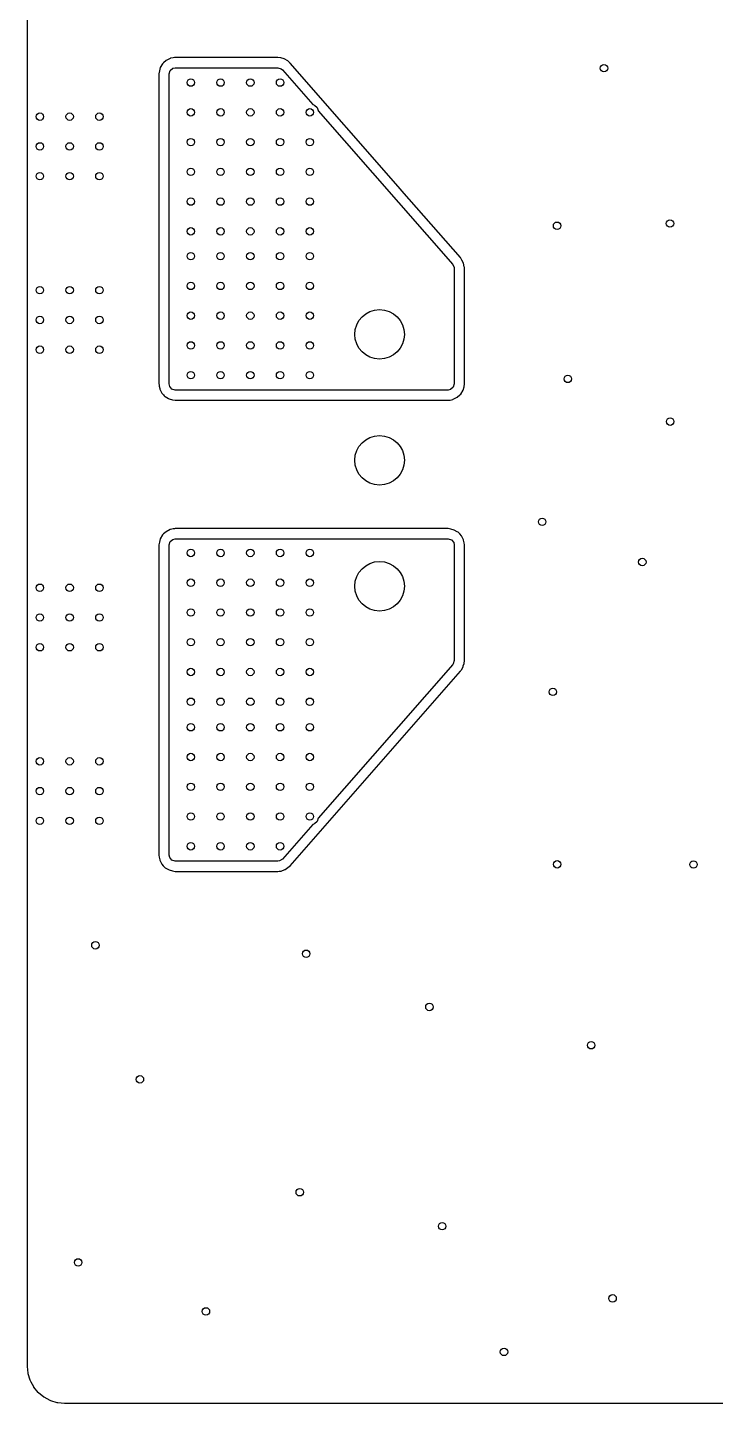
# Model space of a CAD drawing. Extents: x 114.9 to 199.6, y -137.1 to -76.7.
# Drawn here: x 114.88 to 128.75, y -126.15 to -98.4 of the extents above; entities that cross this region are included whole.
import ezdxf

# ---------------------------------------------------------------- set-up
doc = ezdxf.new("R2010")
doc.units = 0
doc.layers.add('BLACK', color=7, linetype='CONTINUOUS')

msp = doc.modelspace()

# ---------------------------------------------------------------- linework, layer by layer
at = {"layer": 'BLACK', "linetype": 'CONTINUOUS'}
for p, q in [((114.8805, -99.337497), (114.8805, -79.161927)), ((117.754626, -99.02639), (117.673912, -99.069401)), ((117.754631, -99.026388), (117.754626, -99.02639)), ((117.764798, -99.023904), (117.754631, -99.026388)), ((117.816306, -99.012698), (117.764798, -99.023904)), ((117.816328, -99.012695), (117.816306, -99.012698)), ((117.846355, -99.009467), (117.816328, -99.012695)), ((117.86, -99.008), (117.846355, -99.009467)), ((119.929732, -99.008), (117.86, -99.008)), ((119.929734, -99.008), (119.929732, -99.008)), ((119.987629, -99.016324), (119.929734, -99.008)), ((120.054669, -99.03601), (119.987629, -99.016324)), ((120.130964, -99.077549), (120.054669, -99.03601)), ((117.538824, -99.279602), (117.5305, -99.337497)), ((117.558508, -99.212567), (117.538824, -99.279602)), ((117.558511, -99.212559), (117.558508, -99.212567)), ((117.603156, -99.132747), (117.558511, -99.212559)), ((117.603158, -99.132743), (117.603156, -99.132747)), ((117.621115, -99.115151), (117.603158, -99.132743)), ((117.673912, -99.069401), (117.621115, -99.115151)), ((117.736, -99.3375), (117.755685, -99.270461)), ((117.755685, -99.270461), (117.808489, -99.224706)), ((117.808489, -99.224706), (117.86, -99.2135)), ((117.86, -99.2135), (119.929732, -99.2135)), ((119.929732, -99.2135), (119.996771, -99.233185)), ((119.996771, -99.233185), (120.023052, -99.255845)), ((120.023052, -99.255845), (120.632229, -99.952047)), ((120.130966, -99.077551), (120.130964, -99.077549)), ((120.130972, -99.077555), (120.130966, -99.077551)), ((120.15723, -99.100194), (120.130972, -99.077555)), ((120.157248, -99.100211), (120.15723, -99.100194)), ((120.1777, -99.120515), (120.157248, -99.100211)), ((120.177707, -99.120522), (120.1777, -99.120515)), ((122.403245, -101.663994), (120.177707, -99.120522)), ((114.8805, -108.837497), (114.8805, -99.337497)), ((117.5305, -99.337497), (117.5305, -99.3375)), ((117.5305, -99.3375), (117.5305, -105.5895)), ((117.736, -105.5895), (117.736, -99.3375)), ((120.632229, -99.952047), (120.670725, -99.967993)), ((120.670725, -99.967993), (120.719007, -100.016275)), ((120.719007, -100.016275), (120.745137, -100.079359)), ((120.745137, -100.079359), (120.745137, -100.081085)), ((120.745137, -100.081085), (123.45532, -103.178437)), ((122.429378, -101.69386), (122.403245, -101.663994)), ((123.609973, -103.043111), (122.429378, -101.69386)), ((123.45532, -103.178437), (123.484651, -103.241852)), ((123.609974, -103.043113), (123.609973, -103.043111)), ((123.609975, -103.043114), (123.609974, -103.043113)), ((123.641836, -103.092169), (123.609975, -103.043114)), ((123.641838, -103.092173), (123.641836, -103.092169)), ((123.641839, -103.092175), (123.641838, -103.092173)), ((123.671165, -103.155578), (123.641839, -103.092175)), ((123.671165, -103.155581), (123.671165, -103.155578)), ((123.671167, -103.155584), (123.671165, -103.155581)), ((123.689591, -103.226695), (123.671167, -103.155584)), ((123.484651, -103.241852), (123.486, -103.260092)), ((123.486, -103.260092), (123.486, -105.5895)), ((123.69094, -103.244935), (123.689591, -103.226695)), ((123.6915, -103.260092), (123.69094, -103.244935)), ((123.6915, -105.5895), (123.6915, -103.260092)), ((117.5305, -105.5895), (117.532137, -105.60473)), ((117.532137, -105.60473), (117.535195, -105.633171)), ((117.535195, -105.633171), (117.535198, -105.633193)), ((117.535198, -105.633193), (117.546404, -105.684701)), ((117.546404, -105.684701), (117.548888, -105.694868)), ((117.548888, -105.694868), (117.54889, -105.694873)), ((117.54889, -105.694873), (117.591901, -105.775587)), ((117.747206, -105.641011), (117.736, -105.5895)), ((117.792961, -105.693815), (117.747206, -105.641011)), ((117.86, -105.7135), (117.792961, -105.693815)), ((123.362, -105.7135), (117.86, -105.7135)), ((123.413511, -105.702294), (123.362, -105.7135)), ((123.466315, -105.656539), (123.413511, -105.702294)), ((123.486, -105.5895), (123.466315, -105.656539)), ((123.66349, -105.714437), (123.683175, -105.647398)), ((123.683175, -105.647398), (123.6915, -105.5895)), ((117.591901, -105.775587), (117.62332, -105.811845)), ((117.62332, -105.811845), (117.637655, -105.828389)), ((117.637655, -105.828389), (117.645805, -105.836707)), ((117.645805, -105.836707), (117.655243, -105.846341)), ((117.655243, -105.846341), (117.655245, -105.846342)), ((117.655245, -105.846342), (117.655246, -105.846343)), ((117.655246, -105.846343), (117.690493, -105.866059)), ((117.690493, -105.866059), (117.724815, -105.885258)), ((117.724815, -105.885258), (117.735063, -105.89099)), ((117.735063, -105.89099), (117.802102, -105.910675)), ((117.802102, -105.910675), (117.86, -105.919)), ((117.86, -105.919), (117.860003, -105.919)), ((117.860003, -105.919), (123.361997, -105.919)), ((123.361997, -105.919), (123.362, -105.919)), ((123.362, -105.919), (123.405684, -105.914303)), ((123.405684, -105.914303), (123.457195, -105.903097)), ((123.457195, -105.903097), (123.467373, -105.90061)), ((123.467373, -105.90061), (123.548085, -105.8576)), ((123.548085, -105.8576), (123.600889, -105.811845)), ((123.600889, -105.811845), (123.618843, -105.794254)), ((123.618843, -105.794254), (123.66349, -105.714437)), ((117.558508, -108.712567), (117.538824, -108.779602)), ((117.558511, -108.712559), (117.558508, -108.712567)), ((117.603156, -108.632747), (117.558511, -108.712559)), ((117.603158, -108.632743), (117.603156, -108.632747)), ((117.621115, -108.615151), (117.603158, -108.632743)), ((117.673912, -108.569401), (117.621115, -108.615151)), ((117.754626, -108.52639), (117.673912, -108.569401)), ((117.754631, -108.526388), (117.754626, -108.52639)), ((117.764798, -108.523904), (117.754631, -108.526388)), ((117.755685, -108.770461), (117.808489, -108.724706)), ((117.816306, -108.512698), (117.764798, -108.523904)), ((117.808489, -108.724706), (117.86, -108.7135)), ((117.816328, -108.512695), (117.816306, -108.512698)), ((117.846355, -108.509467), (117.816328, -108.512695)), ((117.86, -108.508), (117.846355, -108.509467)), ((123.362, -108.508), (117.86, -108.508)), ((117.86, -108.7135), (123.362, -108.7135)), ((123.362002, -108.508), (123.362, -108.508)), ((123.362, -108.7135), (123.429039, -108.733185)), ((123.419897, -108.516324), (123.362002, -108.508)), ((123.486932, -108.536008), (123.419897, -108.516324)), ((123.429039, -108.733185), (123.474794, -108.785989)), ((123.48694, -108.536011), (123.486932, -108.536008)), ((123.546631, -108.569401), (123.48694, -108.536011)), ((123.56338, -108.57877), (123.546631, -108.569401)), ((123.566752, -108.580656), (123.56338, -108.57877)), ((123.566756, -108.580658), (123.566752, -108.580656)), ((123.57601, -108.590104), (123.566756, -108.580658)), ((123.584345, -108.598611), (123.57601, -108.590104)), ((123.597318, -108.613583), (123.584345, -108.598611)), ((123.630098, -108.651412), (123.597318, -108.613583)), ((123.630098, -108.651413), (123.630098, -108.651412)), ((123.6301, -108.651415), (123.630098, -108.651413)), ((123.67311, -108.732127), (123.6301, -108.651415)), ((123.675597, -108.742305), (123.67311, -108.732127)), ((123.686803, -108.793816), (123.675597, -108.742305)), ((114.8805, -125.397593), (114.8805, -108.837497)), ((117.538824, -108.779602), (117.5305, -108.837497)), ((117.5305, -108.837497), (117.5305, -115.089497)), ((117.736, -108.8375), (117.755685, -108.770461)), ((117.736, -115.0895), (117.736, -108.8375)), ((123.474794, -108.785989), (123.486, -108.8375)), ((123.486, -108.8375), (123.486, -111.166907)), ((123.6915, -108.8375), (123.686803, -108.793816)), ((123.6915, -111.166907), (123.6915, -108.8375)), ((123.45532, -111.248562), (120.745137, -114.345914)), ((123.466315, -111.233946), (123.45532, -111.248562)), ((123.486, -111.166907), (123.466315, -111.233946)), ((123.668603, -111.274433), (123.683175, -111.224804)), ((123.683175, -111.224804), (123.6915, -111.166907)), ((120.177707, -115.306478), (123.609975, -111.383885)), ((123.609975, -111.383885), (123.619542, -111.372099)), ((123.619542, -111.372099), (123.630537, -111.357483)), ((123.630537, -111.357483), (123.66349, -111.291844)), ((123.66349, -111.291844), (123.668603, -111.274433)), ((120.632229, -114.474952), (120.023052, -115.171155)), ((120.670725, -114.459007), (120.632229, -114.474952)), ((120.719007, -114.410725), (120.670725, -114.459007)), ((120.745137, -114.347641), (120.719007, -114.410725)), ((120.745137, -114.345914), (120.745137, -114.347641)), ((117.5305, -115.089497), (117.535195, -115.133171)), ((117.535195, -115.133171), (117.535198, -115.133193)), ((117.535198, -115.133193), (117.546404, -115.184701)), ((117.747206, -115.141011), (117.736, -115.0895)), ((117.792961, -115.193815), (117.747206, -115.141011)), ((117.546404, -115.184701), (117.548888, -115.194868)), ((117.548888, -115.194868), (117.54889, -115.194873)), ((117.54889, -115.194873), (117.591901, -115.275587)), ((117.591901, -115.275587), (117.617317, -115.304918)), ((117.617317, -115.304918), (117.637655, -115.328389)), ((117.637655, -115.328389), (117.645602, -115.3365)), ((117.645602, -115.3365), (117.655243, -115.346341)), ((117.655243, -115.346341), (117.655245, -115.346342)), ((117.655245, -115.346342), (117.655246, -115.346343)), ((117.655246, -115.346343), (117.684315, -115.362603)), ((117.684315, -115.362603), (117.735057, -115.390987)), ((117.735057, -115.390987), (117.735063, -115.39099)), ((117.735063, -115.39099), (117.802102, -115.410675)), ((117.86, -115.2135), (117.792961, -115.193815)), ((117.802102, -115.410675), (117.86, -115.419)), ((119.929732, -115.2135), (117.86, -115.2135)), ((117.86, -115.419), (117.860003, -115.419)), ((117.860003, -115.419), (119.929741, -115.419)), ((119.964092, -115.208645), (119.929732, -115.2135)), ((119.929741, -115.418999), (119.958483, -115.416979)), ((119.929741, -115.419), (119.929741, -115.418999)), ((119.958483, -115.416979), (119.992843, -115.412124)), ((120.023052, -115.171155), (119.964092, -115.208645)), ((119.992843, -115.412124), (120.069743, -115.383759)), ((120.069743, -115.383759), (120.074352, -115.382059)), ((120.074352, -115.382058), (120.074357, -115.382057)), ((120.074352, -115.382059), (120.074352, -115.382058)), ((120.074357, -115.382057), (120.133317, -115.344567)), ((120.133317, -115.344567), (120.177707, -115.306478)), ((114.880736, -125.402396), (114.8805, -125.397593)), ((114.894428, -125.541417), (114.880736, -125.402396)), ((114.896302, -125.550838), (114.894428, -125.541417)), ((114.936151, -125.682205), (114.896302, -125.550838)), ((114.939824, -125.691072), (114.936151, -125.682205)), ((114.956362, -125.722012), (114.939824, -125.691072)), ((115.004539, -125.812144), (114.956362, -125.722012)), ((115.009875, -125.82013), (115.004539, -125.812144)), ((115.096961, -125.926245), (115.009875, -125.82013)), ((115.103754, -125.933038), (115.096961, -125.926245)), ((115.209869, -126.020124), (115.103754, -125.933038)), ((115.217855, -126.02546), (115.209869, -126.020124)), ((115.338923, -126.090173), (115.217855, -126.02546)), ((115.347798, -126.093849), (115.338923, -126.090173)), ((115.479161, -126.133697), (115.347798, -126.093849)), ((115.488582, -126.135571), (115.479161, -126.133697)), ((115.627604, -126.149264), (115.488582, -126.135571)), ((115.632407, -126.1495), (115.627604, -126.149264)), ((142.640247, -126.1495), (115.632407, -126.1495))]:
    msp.add_line(p, q, dxfattribs=at)
at = {"layer": 'BLACK'}
for centre, radius in [((126.50578, -99.221914), 0.075), ((118.1735, -99.5135), 0.075), ((118.7735, -99.5135), 0.075), ((119.3735, -99.5135), 0.075), ((119.9735, -99.5135), 0.075), ((115.13, -100.2), 0.075), ((115.73, -100.2), 0.075), ((116.33, -100.2), 0.075), ((118.1735, -100.1135), 0.075), ((118.7735, -100.1135), 0.075), ((119.3735, -100.1135), 0.075), ((119.9735, -100.1135), 0.075), ((120.5735, -100.1135), 0.075), ((118.1735, -100.7135), 0.075), ((118.7735, -100.7135), 0.075), ((119.3735, -100.7135), 0.075), ((119.9735, -100.7135), 0.075), ((120.5735, -100.7135), 0.075), ((115.13, -100.8), 0.075), ((115.73, -100.8), 0.075), ((116.33, -100.8), 0.075), ((118.1735, -101.3135), 0.075), ((118.7735, -101.3135), 0.075), ((119.3735, -101.3135), 0.075), ((119.9735, -101.3135), 0.075), ((120.5735, -101.3135), 0.075), ((115.13, -101.4), 0.075), ((115.73, -101.4), 0.075), ((116.33, -101.4), 0.075), ((118.1735, -101.9135), 0.075), ((118.7735, -101.9135), 0.075), ((119.3735, -101.9135), 0.075), ((119.9735, -101.9135), 0.075), ((120.5735, -101.9135), 0.075), ((125.56, -102.4), 0.075), ((127.83658, -102.355732), 0.075), ((118.1735, -102.5135), 0.075), ((118.7735, -102.5135), 0.075), ((119.3735, -102.5135), 0.075), ((119.9735, -102.5135), 0.075), ((120.5735, -102.5135), 0.075), ((118.1735, -103.0135), 0.075), ((118.7735, -103.0135), 0.075), ((119.3735, -103.0135), 0.075), ((119.9735, -103.0135), 0.075), ((120.5735, -103.0135), 0.075), ((115.13, -103.7), 0.075), ((115.73, -103.7), 0.075), ((116.33, -103.7), 0.075), ((118.1735, -103.6135), 0.075), ((118.7735, -103.6135), 0.075), ((119.3735, -103.6135), 0.075), ((119.9735, -103.6135), 0.075), ((120.5735, -103.6135), 0.075), ((115.13, -104.3), 0.075), ((115.73, -104.3), 0.075), ((116.33, -104.3), 0.075), ((118.1735, -104.2135), 0.075), ((118.7735, -104.2135), 0.075), ((119.3735, -104.2135), 0.075), ((119.9735, -104.2135), 0.075), ((120.5735, -104.2135), 0.075), ((121.98, -104.59), 0.5), ((115.13, -104.9), 0.075), ((115.73, -104.9), 0.075), ((116.33, -104.9), 0.075), ((118.1735, -104.8135), 0.075), ((118.7735, -104.8135), 0.075), ((119.3735, -104.8135), 0.075), ((119.9735, -104.8135), 0.075), ((120.5735, -104.8135), 0.075), ((118.1735, -105.4135), 0.075), ((118.7735, -105.4135), 0.075), ((119.3735, -105.4135), 0.075), ((119.9735, -105.4135), 0.075), ((120.5735, -105.4135), 0.075), ((125.775987, -105.489549), 0.075), ((127.84, -106.35), 0.075), ((121.98, -107.13), 0.5), ((125.26, -108.37), 0.075), ((118.1735, -108.9985), 0.075), ((118.7735, -108.9985), 0.075), ((119.3735, -108.9985), 0.075), ((119.9735, -108.9985), 0.075), ((120.5735, -108.9985), 0.075), ((121.98, -109.67), 0.5), ((127.278503, -109.181444), 0.075), ((118.1735, -109.5985), 0.075), ((118.7735, -109.5985), 0.075), ((119.3735, -109.5985), 0.075), ((119.9735, -109.5985), 0.075), ((120.5735, -109.5985), 0.075), ((115.13, -109.7), 0.075), ((115.73, -109.7), 0.075), ((116.33, -109.7), 0.075), ((118.1735, -110.1985), 0.075), ((118.7735, -110.1985), 0.075), ((119.3735, -110.1985), 0.075), ((119.9735, -110.1985), 0.075), ((120.5735, -110.1985), 0.075), ((115.13, -110.3), 0.075), ((115.73, -110.3), 0.075), ((116.33, -110.3), 0.075), ((115.13, -110.9), 0.075), ((115.73, -110.9), 0.075), ((116.33, -110.9), 0.075), ((118.1735, -110.7985), 0.075), ((118.7735, -110.7985), 0.075), ((119.3735, -110.7985), 0.075), ((119.9735, -110.7985), 0.075), ((120.5735, -110.7985), 0.075), ((118.1735, -111.3985), 0.075), ((118.7735, -111.3985), 0.075), ((119.3735, -111.3985), 0.075), ((119.9735, -111.3985), 0.075), ((120.5735, -111.3985), 0.075), ((125.475484, -111.800113), 0.075), ((118.1735, -111.9985), 0.075), ((118.7735, -111.9985), 0.075), ((119.3735, -111.9985), 0.075), ((119.9735, -111.9985), 0.075), ((120.5735, -111.9985), 0.075), ((118.1735, -112.5135), 0.075), ((118.7735, -112.5135), 0.075), ((119.3735, -112.5135), 0.075), ((119.9735, -112.5135), 0.075), ((120.5735, -112.5135), 0.075), ((115.13, -113.2), 0.075), ((115.73, -113.2), 0.075), ((116.33, -113.2), 0.075), ((118.1735, -113.1135), 0.075), ((118.7735, -113.1135), 0.075), ((119.3735, -113.1135), 0.075), ((119.9735, -113.1135), 0.075), ((120.5735, -113.1135), 0.075), ((115.13, -113.8), 0.075), ((115.73, -113.8), 0.075), ((116.33, -113.8), 0.075), ((118.1735, -113.7135), 0.075), ((118.7735, -113.7135), 0.075), ((119.3735, -113.7135), 0.075), ((119.9735, -113.7135), 0.075), ((120.5735, -113.7135), 0.075), ((118.1735, -114.3135), 0.075), ((118.7735, -114.3135), 0.075), ((119.3735, -114.3135), 0.075), ((119.9735, -114.3135), 0.075), ((120.5735, -114.3135), 0.075), ((115.13, -114.4), 0.075), ((115.73, -114.4), 0.075), ((116.33, -114.4), 0.075), ((118.1735, -114.9135), 0.075), ((118.7735, -114.9135), 0.075), ((119.3735, -114.9135), 0.075), ((119.9735, -114.9135), 0.075), ((125.561342, -115.277363), 0.075), ((128.31, -115.28), 0.075), ((116.25, -116.91), 0.075), ((120.5, -117.08), 0.075), ((122.985602, -118.153606), 0.075), ((126.248206, -118.926328), 0.075), ((117.147257, -119.613192), 0.075), ((120.37, -121.89), 0.075), ((123.243176, -122.575294), 0.075), ((115.902316, -123.305087), 0.075), ((126.68, -124.03), 0.075), ((118.478056, -124.292454), 0.075), ((124.49, -125.11), 0.075)]:
    msp.add_circle(centre, radius, dxfattribs=at)
at = {"layer": 'WHITE'}
for centre, radius in [((126.50578, -99.221914), 0.075), ((118.1735, -99.5135), 0.075), ((118.7735, -99.5135), 0.075), ((119.3735, -99.5135), 0.075), ((119.9735, -99.5135), 0.075), ((115.13, -100.2), 0.075), ((115.73, -100.2), 0.075), ((116.33, -100.2), 0.075), ((118.1735, -100.1135), 0.075), ((118.7735, -100.1135), 0.075), ((119.3735, -100.1135), 0.075), ((119.9735, -100.1135), 0.075), ((120.5735, -100.1135), 0.075), ((118.1735, -100.7135), 0.075), ((118.7735, -100.7135), 0.075), ((119.3735, -100.7135), 0.075), ((119.9735, -100.7135), 0.075), ((120.5735, -100.7135), 0.075), ((115.13, -100.8), 0.075), ((115.73, -100.8), 0.075), ((116.33, -100.8), 0.075), ((118.1735, -101.3135), 0.075), ((118.7735, -101.3135), 0.075), ((119.3735, -101.3135), 0.075), ((119.9735, -101.3135), 0.075), ((120.5735, -101.3135), 0.075), ((115.13, -101.4), 0.075), ((115.73, -101.4), 0.075), ((116.33, -101.4), 0.075), ((118.1735, -101.9135), 0.075), ((118.7735, -101.9135), 0.075), ((119.3735, -101.9135), 0.075), ((119.9735, -101.9135), 0.075), ((120.5735, -101.9135), 0.075), ((125.56, -102.4), 0.075), ((127.83658, -102.355732), 0.075), ((118.1735, -102.5135), 0.075), ((118.7735, -102.5135), 0.075), ((119.3735, -102.5135), 0.075), ((119.9735, -102.5135), 0.075), ((120.5735, -102.5135), 0.075), ((118.1735, -103.0135), 0.075), ((118.7735, -103.0135), 0.075), ((119.3735, -103.0135), 0.075), ((119.9735, -103.0135), 0.075), ((120.5735, -103.0135), 0.075), ((115.13, -103.7), 0.075), ((115.73, -103.7), 0.075), ((116.33, -103.7), 0.075), ((118.1735, -103.6135), 0.075), ((118.7735, -103.6135), 0.075), ((119.3735, -103.6135), 0.075), ((119.9735, -103.6135), 0.075), ((120.5735, -103.6135), 0.075), ((115.13, -104.3), 0.075), ((115.73, -104.3), 0.075), ((116.33, -104.3), 0.075), ((118.1735, -104.2135), 0.075), ((118.7735, -104.2135), 0.075), ((119.3735, -104.2135), 0.075), ((119.9735, -104.2135), 0.075), ((120.5735, -104.2135), 0.075), ((121.98, -104.59), 0.5), ((115.13, -104.9), 0.075), ((115.73, -104.9), 0.075), ((116.33, -104.9), 0.075), ((118.1735, -104.8135), 0.075), ((118.7735, -104.8135), 0.075), ((119.3735, -104.8135), 0.075), ((119.9735, -104.8135), 0.075), ((120.5735, -104.8135), 0.075), ((118.1735, -105.4135), 0.075), ((118.7735, -105.4135), 0.075), ((119.3735, -105.4135), 0.075), ((119.9735, -105.4135), 0.075), ((120.5735, -105.4135), 0.075), ((125.775987, -105.489549), 0.075), ((127.84, -106.35), 0.075), ((121.98, -107.13), 0.5), ((125.26, -108.37), 0.075), ((118.1735, -108.9985), 0.075), ((118.7735, -108.9985), 0.075), ((119.3735, -108.9985), 0.075), ((119.9735, -108.9985), 0.075), ((120.5735, -108.9985), 0.075), ((121.98, -109.67), 0.5), ((127.278503, -109.181444), 0.075), ((118.1735, -109.5985), 0.075), ((118.7735, -109.5985), 0.075), ((119.3735, -109.5985), 0.075), ((119.9735, -109.5985), 0.075), ((120.5735, -109.5985), 0.075), ((115.13, -109.7), 0.075), ((115.73, -109.7), 0.075), ((116.33, -109.7), 0.075), ((118.1735, -110.1985), 0.075), ((118.7735, -110.1985), 0.075), ((119.3735, -110.1985), 0.075), ((119.9735, -110.1985), 0.075), ((120.5735, -110.1985), 0.075), ((115.13, -110.3), 0.075), ((115.73, -110.3), 0.075), ((116.33, -110.3), 0.075), ((115.13, -110.9), 0.075), ((115.73, -110.9), 0.075), ((116.33, -110.9), 0.075), ((118.1735, -110.7985), 0.075), ((118.7735, -110.7985), 0.075), ((119.3735, -110.7985), 0.075), ((119.9735, -110.7985), 0.075), ((120.5735, -110.7985), 0.075), ((118.1735, -111.3985), 0.075), ((118.7735, -111.3985), 0.075), ((119.3735, -111.3985), 0.075), ((119.9735, -111.3985), 0.075), ((120.5735, -111.3985), 0.075), ((125.475484, -111.800113), 0.075), ((118.1735, -111.9985), 0.075), ((118.7735, -111.9985), 0.075), ((119.3735, -111.9985), 0.075), ((119.9735, -111.9985), 0.075), ((120.5735, -111.9985), 0.075), ((118.1735, -112.5135), 0.075), ((118.7735, -112.5135), 0.075), ((119.3735, -112.5135), 0.075), ((119.9735, -112.5135), 0.075), ((120.5735, -112.5135), 0.075), ((115.13, -113.2), 0.075), ((115.73, -113.2), 0.075), ((116.33, -113.2), 0.075), ((118.1735, -113.1135), 0.075), ((118.7735, -113.1135), 0.075), ((119.3735, -113.1135), 0.075), ((119.9735, -113.1135), 0.075), ((120.5735, -113.1135), 0.075), ((115.13, -113.8), 0.075), ((115.73, -113.8), 0.075), ((116.33, -113.8), 0.075), ((118.1735, -113.7135), 0.075), ((118.7735, -113.7135), 0.075), ((119.3735, -113.7135), 0.075), ((119.9735, -113.7135), 0.075), ((120.5735, -113.7135), 0.075), ((118.1735, -114.3135), 0.075), ((118.7735, -114.3135), 0.075), ((119.3735, -114.3135), 0.075), ((119.9735, -114.3135), 0.075), ((120.5735, -114.3135), 0.075), ((115.13, -114.4), 0.075), ((115.73, -114.4), 0.075), ((116.33, -114.4), 0.075), ((118.1735, -114.9135), 0.075), ((118.7735, -114.9135), 0.075), ((119.3735, -114.9135), 0.075), ((119.9735, -114.9135), 0.075), ((125.561342, -115.277363), 0.075), ((128.31, -115.28), 0.075), ((116.25, -116.91), 0.075), ((120.5, -117.08), 0.075), ((122.985602, -118.153606), 0.075), ((126.248206, -118.926328), 0.075), ((117.147257, -119.613192), 0.075), ((120.37, -121.89), 0.075), ((123.243176, -122.575294), 0.075), ((115.902316, -123.305087), 0.075), ((126.68, -124.03), 0.075), ((118.478056, -124.292454), 0.075), ((124.49, -125.11), 0.075)]:
    msp.add_circle(centre, radius, dxfattribs=at)

doc.saveas('drawing.dxf')
